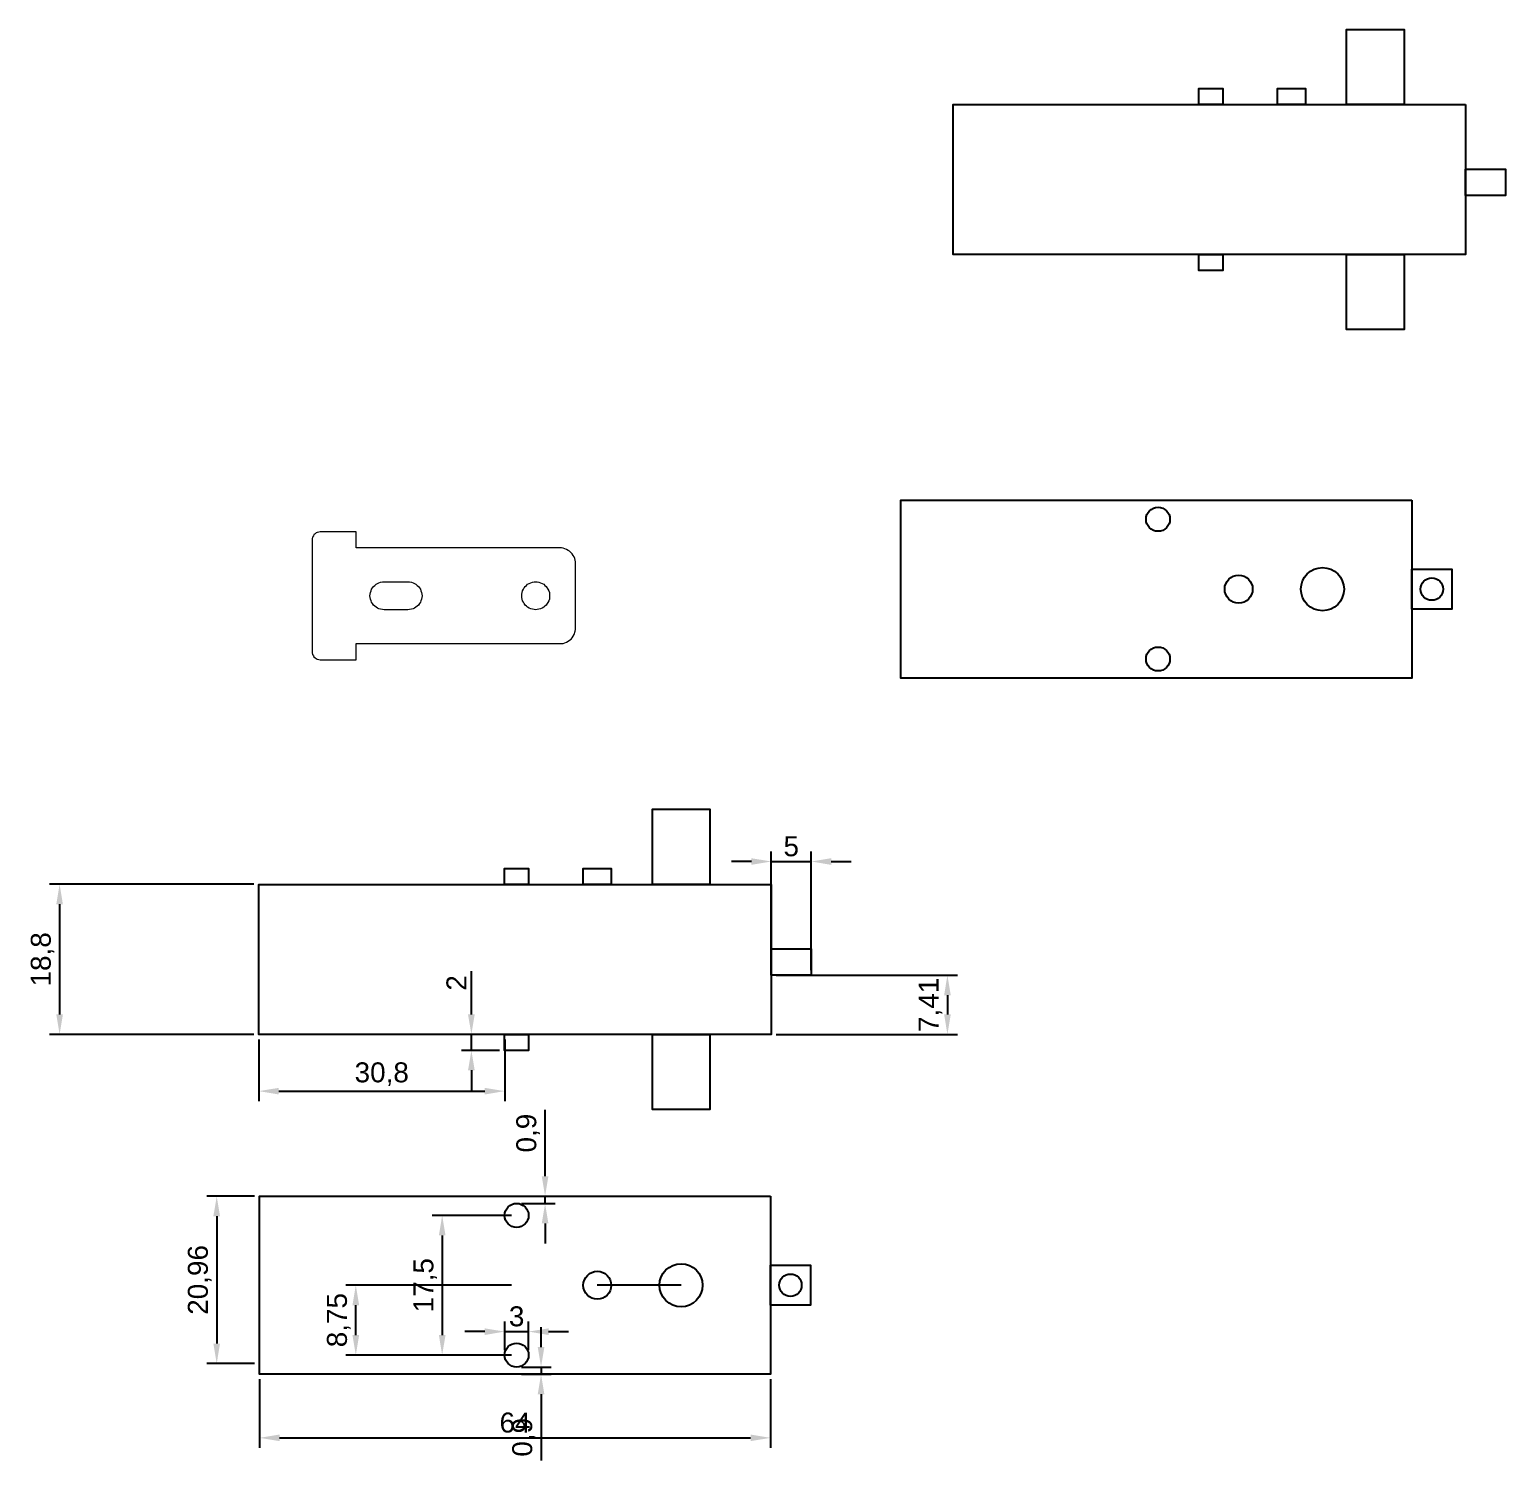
# Model space of a CAD drawing. Header units: millimetres. Extents: x -427 to 3453, y -1931 to 1921.
# Drawn here: x 3267.7 to 3452.6, y 1741.4 to 1920.7 of the extents above; entities that cross this region are included whole.
import ezdxf

# ---------------------------------------------------------------- set-up
doc = ezdxf.new("R2010")
doc.units = ezdxf.units.MM
doc.layers.add('Layer 1', color=7, linetype='Continuous')
doc.styles.get("Standard").update_dxf_attribs({"font": 'arial.ttf'})
doc.dimstyles.new('ISO-25', dxfattribs={"dimtxt": 2.5, "dimasz": 2.5, "dimexe": 1.25, "dimexo": 0.625, "dimtad": 1, "dimtxsty": 'Standard', "dimcen": 2.5, "dimadec": 0, "dimazin": 0, "dimtfac": 1, "dimtmove": 0, "dimatfit": 3, "dimfxl": 1, "dimarcsym": 0})

# ---------------------------------------------------------------- blocks, each defined once
blk = doc.blocks.new('*D28')
at = {"color": 0, "lineweight": -2, "transparency": 16777216}
for p, q in [((3295.86, 1774.49), (3289.87, 1774.49)), ((3291.12, 1771.99), (3291.12, 1756.03)), ((3295.86, 1753.53), (3289.87, 1753.53))]:
    blk.add_line(p, q, dxfattribs=at)
at = {"color": 0, "transparency": 16777216}
for points in [[(3290.7, 1771.99), (3291.53, 1771.99), (3291.12, 1774.49)], [(3290.7, 1756.03), (3291.53, 1756.03), (3291.12, 1753.53)]]:
    blk.add_solid(points, dxfattribs=at)
at = {"layer": 'Defpoints', "color": 0, "transparency": 16777216}
for p in [(3296.49, 1774.49), (3291.12, 1753.53), (3296.49, 1753.53)]:
    blk.add_point(p, dxfattribs=at)
at = {"color": 0, "transparency": 16777216, "insert": (3288.99, 1764.01), "char_height": 2.5, "attachment_point": 5, "rotation": 90}
blk.add_mtext('20,96', dxfattribs=at)
blk = doc.blocks.new('*D29')
at = {"color": 0, "lineweight": -2, "transparency": 16777216}
for p, q in [((3296.49, 1751.57), (3296.49, 1742.97)), ((3360.49, 1751.57), (3360.49, 1742.97)), ((3298.99, 1744.22), (3357.99, 1744.22))]:
    blk.add_line(p, q, dxfattribs=at)
at = {"color": 0, "transparency": 16777216}
for points in [[(3298.99, 1744.64), (3298.99, 1743.81), (3296.49, 1744.22)], [(3357.99, 1744.64), (3357.99, 1743.81), (3360.49, 1744.22)]]:
    blk.add_solid(points, dxfattribs=at)
at = {"layer": 'Defpoints', "color": 0, "transparency": 16777216}
for p in [(3296.49, 1752.19), (3360.49, 1752.19), (3360.49, 1744.22)]:
    blk.add_point(p, dxfattribs=at)
at = {"color": 0, "transparency": 16777216, "insert": (3328.49, 1746.12), "char_height": 2.5, "attachment_point": 5}
blk.add_mtext('64', dxfattribs=at)
blk = doc.blocks.new('*D30')
at = {"color": 0, "lineweight": -2, "transparency": 16777216}
for p, q in [((3327.19, 1755.22), (3327.19, 1758.78)), ((3330.19, 1755.22), (3330.19, 1758.78)), ((3324.69, 1757.53), (3322.19, 1757.53)), ((3327.19, 1757.53), (3330.19, 1757.53)), ((3332.69, 1757.53), (3335.19, 1757.53))]:
    blk.add_line(p, q, dxfattribs=at)
at = {"color": 0, "transparency": 16777216}
for points in [[(3324.69, 1757.94), (3324.69, 1757.11), (3327.19, 1757.53)], [(3332.69, 1757.94), (3332.69, 1757.11), (3330.19, 1757.53)]]:
    blk.add_solid(points, dxfattribs=at)
at = {"layer": 'Defpoints', "color": 0, "transparency": 16777216}
for p in [(3330.19, 1757.53), (3327.19, 1754.59), (3330.19, 1754.59)]:
    blk.add_point(p, dxfattribs=at)
at = {"color": 0, "transparency": 16777216, "insert": (3328.69, 1759.43), "char_height": 2.5, "attachment_point": 5}
blk.add_mtext('3', dxfattribs=at)
blk = doc.blocks.new('*D31')
at = {"color": 0, "lineweight": -2, "transparency": 16777216}
for p, q in [((3331.75, 1755.59), (3331.75, 1758.09)), ((3329.31, 1753.09), (3333, 1753.09)), ((3331.75, 1753.09), (3331.75, 1752.19)), ((3329.31, 1752.19), (3333, 1752.19)), ((3331.75, 1749.69), (3331.75, 1741.39))]:
    blk.add_line(p, q, dxfattribs=at)
at = {"color": 0, "transparency": 16777216}
for points in [[(3331.33, 1755.59), (3332.16, 1755.59), (3331.75, 1753.09)], [(3331.33, 1749.69), (3332.16, 1749.69), (3331.75, 1752.19)]]:
    blk.add_solid(points, dxfattribs=at)
at = {"layer": 'Defpoints', "color": 0, "transparency": 16777216}
for p in [(3328.69, 1753.09), (3328.69, 1752.19), (3331.75, 1752.19)]:
    blk.add_point(p, dxfattribs=at)
at = {"color": 0, "transparency": 16777216, "insert": (3329.62, 1744.29), "char_height": 2.5, "attachment_point": 5, "rotation": 90}
blk.add_mtext('0,9', dxfattribs=at)
blk = doc.blocks.new('*D32')
at = {"color": 0, "lineweight": -2, "transparency": 16777216}
for p, q in [((3332.25, 1776.99), (3332.25, 1785.3)), ((3329.31, 1774.49), (3333.5, 1774.49)), ((3329.31, 1773.59), (3333.5, 1773.59)), ((3332.25, 1773.59), (3332.25, 1774.49)), ((3332.25, 1771.09), (3332.25, 1768.59))]:
    blk.add_line(p, q, dxfattribs=at)
at = {"color": 0, "transparency": 16777216}
for points in [[(3331.84, 1776.99), (3332.67, 1776.99), (3332.25, 1774.49)], [(3331.84, 1771.09), (3332.67, 1771.09), (3332.25, 1773.59)]]:
    blk.add_solid(points, dxfattribs=at)
at = {"layer": 'Defpoints', "color": 0, "transparency": 16777216}
for p in [(3328.69, 1774.49), (3328.69, 1773.59), (3332.25, 1774.49)]:
    blk.add_point(p, dxfattribs=at)
at = {"color": 0, "transparency": 16777216, "insert": (3330.13, 1782.4), "char_height": 2.5, "attachment_point": 5, "rotation": 90}
blk.add_mtext('0,9', dxfattribs=at)
blk = doc.blocks.new('*D33')
at = {"color": 0, "lineweight": -2, "transparency": 16777216}
for p, q in [((3328.06, 1772.09), (3318.11, 1772.09)), ((3319.36, 1769.59), (3319.36, 1757.09)), ((3328.06, 1754.59), (3318.11, 1754.59))]:
    blk.add_line(p, q, dxfattribs=at)
at = {"color": 0, "transparency": 16777216}
for points in [[(3318.95, 1769.59), (3319.78, 1769.59), (3319.36, 1772.09)], [(3318.95, 1757.09), (3319.78, 1757.09), (3319.36, 1754.59)]]:
    blk.add_solid(points, dxfattribs=at)
at = {"layer": 'Defpoints', "color": 0, "transparency": 16777216}
for p in [(3328.69, 1772.09), (3319.36, 1754.59), (3328.69, 1754.59)]:
    blk.add_point(p, dxfattribs=at)
at = {"color": 0, "transparency": 16777216, "insert": (3317.24, 1763.34), "char_height": 2.5, "attachment_point": 5, "rotation": 90}
blk.add_mtext('17,5', dxfattribs=at)
blk = doc.blocks.new('*D34')
at = {"color": 0, "lineweight": -2, "transparency": 16777216}
for p, q in [((3328.06, 1763.34), (3307.29, 1763.34)), ((3308.54, 1757.09), (3308.54, 1760.84)), ((3328.06, 1754.59), (3307.29, 1754.59))]:
    blk.add_line(p, q, dxfattribs=at)
at = {"color": 0, "transparency": 16777216}
for points in [[(3308.12, 1760.84), (3308.96, 1760.84), (3308.54, 1763.34)], [(3308.12, 1757.09), (3308.96, 1757.09), (3308.54, 1754.59)]]:
    blk.add_solid(points, dxfattribs=at)
at = {"layer": 'Defpoints', "color": 0, "transparency": 16777216}
for p in [(3308.54, 1763.34), (3328.69, 1763.34), (3328.69, 1754.59)]:
    blk.add_point(p, dxfattribs=at)
at = {"color": 0, "transparency": 16777216, "insert": (3306.41, 1758.97), "char_height": 2.5, "attachment_point": 5, "rotation": 90}
blk.add_mtext('8,75', dxfattribs=at)
blk = doc.blocks.new('*D35')
at = {"color": 0, "lineweight": -2, "transparency": 16777216}
for p, q in [((3295.76, 1813.57), (3270.19, 1813.57)), ((3271.44, 1811.07), (3271.44, 1797.27)), ((3295.76, 1794.77), (3270.19, 1794.77))]:
    blk.add_line(p, q, dxfattribs=at)
at = {"color": 0, "transparency": 16777216}
for points in [[(3271.02, 1811.07), (3271.85, 1811.07), (3271.44, 1813.57)], [(3271.02, 1797.27), (3271.85, 1797.27), (3271.44, 1794.77)]]:
    blk.add_solid(points, dxfattribs=at)
at = {"layer": 'Defpoints', "color": 0, "transparency": 16777216}
for p in [(3296.39, 1813.57), (3271.44, 1794.77), (3296.39, 1794.77)]:
    blk.add_point(p, dxfattribs=at)
at = {"color": 0, "transparency": 16777216, "insert": (3269.31, 1804.17), "char_height": 2.5, "attachment_point": 5, "rotation": 90}
blk.add_mtext('18,8', dxfattribs=at)
blk = doc.blocks.new('*D36')
at = {"color": 0, "lineweight": -2, "transparency": 16777216}
for p, q in [((3360.59, 1802.8), (3360.59, 1817.68)), ((3365.59, 1802.8), (3365.59, 1817.68)), ((3358.09, 1816.43), (3355.59, 1816.43)), ((3360.59, 1816.43), (3365.59, 1816.43)), ((3368.09, 1816.43), (3370.59, 1816.43))]:
    blk.add_line(p, q, dxfattribs=at)
at = {"color": 0, "transparency": 16777216}
for points in [[(3358.09, 1816.84), (3358.09, 1816.01), (3360.59, 1816.43)], [(3368.09, 1816.84), (3368.09, 1816.01), (3365.59, 1816.43)]]:
    blk.add_solid(points, dxfattribs=at)
at = {"layer": 'Defpoints', "color": 0, "transparency": 16777216}
for p in [(3365.59, 1816.43), (3360.59, 1802.18), (3365.59, 1802.18)]:
    blk.add_point(p, dxfattribs=at)
at = {"color": 0, "transparency": 16777216, "insert": (3363.09, 1818.32), "char_height": 2.5, "attachment_point": 5}
blk.add_mtext('5', dxfattribs=at)
blk = doc.blocks.new('*D37')
at = {"color": 0, "lineweight": -2, "transparency": 16777216}
for p, q in [((3361.21, 1802.18), (3383.9, 1802.18)), ((3382.65, 1799.68), (3382.65, 1797.27)), ((3361.21, 1794.77), (3383.9, 1794.77))]:
    blk.add_line(p, q, dxfattribs=at)
at = {"color": 0, "transparency": 16777216}
for points in [[(3382.24, 1799.68), (3383.07, 1799.68), (3382.65, 1802.18)], [(3382.24, 1797.27), (3383.07, 1797.27), (3382.65, 1794.77)]]:
    blk.add_solid(points, dxfattribs=at)
at = {"layer": 'Defpoints', "color": 0, "transparency": 16777216}
for p in [(3360.59, 1802.18), (3360.59, 1794.77), (3382.65, 1794.77)]:
    blk.add_point(p, dxfattribs=at)
at = {"color": 0, "transparency": 16777216, "insert": (3380.53, 1798.47), "char_height": 2.5, "attachment_point": 5, "rotation": 90}
blk.add_mtext('7,41', dxfattribs=at)
blk = doc.blocks.new('*D38')
at = {"color": 0, "lineweight": -2, "transparency": 16777216}
for p, q in [((3323.02, 1797.27), (3323.02, 1802.67)), ((3326.56, 1794.77), (3321.77, 1794.77)), ((3323.02, 1792.77), (3323.02, 1794.77)), ((3326.56, 1792.77), (3321.77, 1792.77)), ((3323.02, 1790.27), (3323.02, 1787.77))]:
    blk.add_line(p, q, dxfattribs=at)
at = {"color": 0, "transparency": 16777216}
for points in [[(3322.6, 1797.27), (3323.44, 1797.27), (3323.02, 1794.77)], [(3322.6, 1790.27), (3323.44, 1790.27), (3323.02, 1792.77)]]:
    blk.add_solid(points, dxfattribs=at)
at = {"layer": 'Defpoints', "color": 0, "transparency": 16777216}
for p in [(3323.02, 1794.77), (3327.19, 1794.77), (3327.19, 1792.77)]:
    blk.add_point(p, dxfattribs=at)
at = {"color": 0, "transparency": 16777216, "insert": (3321.14, 1801.22), "char_height": 2.5, "attachment_point": 5, "rotation": 90}
blk.add_mtext('2', dxfattribs=at)
blk = doc.blocks.new('*D39')
at = {"color": 0, "lineweight": -2, "transparency": 16777216}
for p, q in [((3296.39, 1794.14), (3296.39, 1786.41)), ((3327.19, 1794.14), (3327.19, 1786.41)), ((3298.89, 1787.66), (3324.69, 1787.66))]:
    blk.add_line(p, q, dxfattribs=at)
at = {"color": 0, "transparency": 16777216}
for points in [[(3298.89, 1788.07), (3298.89, 1787.24), (3296.39, 1787.66)], [(3324.69, 1788.07), (3324.69, 1787.24), (3327.19, 1787.66)]]:
    blk.add_solid(points, dxfattribs=at)
at = {"layer": 'Defpoints', "color": 0, "transparency": 16777216}
for p in [(3296.39, 1794.77), (3327.19, 1794.77), (3327.19, 1787.66)]:
    blk.add_point(p, dxfattribs=at)
at = {"color": 0, "transparency": 16777216, "insert": (3311.79, 1789.78), "char_height": 2.5, "attachment_point": 5}
blk.add_mtext('30,8', dxfattribs=at)

msp = doc.modelspace()

# ---------------------------------------------------------------- linework, layer by layer
for p, q in [((3440.834, 1839.401), (3429.634, 1839.401)), ((3349.288, 1763.342), (3338.788, 1763.342)), ((3360.488, 1752.192), (3349.288, 1752.192))]:
    msp.add_line(p, q)
for points in [[(3436.259, 1911.264), (3432.659, 1911.264), (3432.659, 1920.664), (3439.859, 1920.664), (3439.859, 1911.264), (3432.659, 1911.264)], [(3415.659, 1911.264), (3414.159, 1911.264), (3414.159, 1913.264), (3417.159, 1913.264), (3417.159, 1911.264), (3414.159, 1911.264)], [(3424.009, 1911.264), (3424.009, 1913.264), (3427.509, 1913.264), (3427.509, 1911.264), (3424.009, 1911.264)], [(3447.559, 1911.264), (3447.559, 1892.464), (3383.359, 1892.464), (3383.359, 1911.264), (3447.559, 1911.264)], [(3452.559, 1901.864), (3452.559, 1899.878), (3447.559, 1899.878), (3447.559, 1903.169), (3452.559, 1903.169), (3452.559, 1901.864)], [(3415.659, 1890.464), (3414.159, 1890.464), (3414.159, 1892.464), (3417.159, 1892.464), (3417.159, 1890.464), (3414.159, 1890.464)], [(3436.259, 1883.064), (3432.659, 1883.064), (3432.659, 1892.464), (3439.859, 1892.464), (3439.859, 1883.064), (3432.659, 1883.064)], [(3445.834, 1850.551), (3445.834, 1848.051), (3440.834, 1848.051), (3440.834, 1853.051), (3445.834, 1853.051), (3445.834, 1850.551)], [(3349.288, 1813.566), (3345.688, 1813.566), (3345.688, 1822.966), (3352.888, 1822.966), (3352.888, 1813.566), (3345.688, 1813.566)], [(3328.688, 1813.566), (3327.188, 1813.566), (3327.188, 1815.566), (3330.188, 1815.566), (3330.188, 1813.566), (3327.188, 1813.566)], [(3337.038, 1813.566), (3337.038, 1815.566), (3340.538, 1815.566), (3340.538, 1813.566), (3337.038, 1813.566)], [(3360.588, 1813.566), (3360.588, 1794.766), (3296.388, 1794.766), (3296.388, 1813.566), (3360.588, 1813.566)], [(3365.588, 1804.166), (3365.588, 1802.179), (3360.588, 1802.179), (3360.588, 1805.47), (3365.588, 1805.47), (3365.588, 1804.166)], [(3328.688, 1792.766), (3327.188, 1792.766), (3327.188, 1794.766), (3330.188, 1794.766), (3330.188, 1792.766), (3327.188, 1792.766)], [(3349.288, 1785.366), (3345.688, 1785.366), (3345.688, 1794.766), (3352.888, 1794.766), (3352.888, 1785.366), (3345.688, 1785.366)], [(3365.488, 1763.342), (3365.488, 1760.842), (3360.488, 1760.842), (3360.488, 1765.842), (3365.488, 1765.842), (3365.488, 1763.342)]]:
    msp.add_lwpolyline(points)
for points in [[(3440.834, 1861.701), (3440.834, 1839.401), (3376.834, 1839.401), (3376.834, 1861.701)], [(3360.488, 1774.492), (3360.488, 1752.192), (3296.488, 1752.192), (3296.488, 1774.492)]]:
    msp.add_lwpolyline(points, close=True)
for centre, radius in [((3409.034, 1859.301), 1.5), ((3429.634, 1850.551), 2.7), ((3419.134, 1850.551), 1.75), ((3443.334, 1850.551), 1.4), ((3409.034, 1841.801), 1.5), ((3328.688, 1772.092), 1.5), ((3349.288, 1763.342), 2.7), ((3338.788, 1763.342), 1.75), ((3362.988, 1763.342), 1.4), ((3328.688, 1754.592), 1.5)]:
    msp.add_circle(centre, radius)
at = {"layer": 'Layer 1', "color": 240, "lineweight": 0, "true_color": 0xed1f24}
for points in [[(3336.03, 1854.166), (3335.96, 1854.378), (3335.889, 1854.59), (3335.783, 1854.766), (3335.642, 1854.978), (3335.501, 1855.119), (3335.325, 1855.295), (3335.148, 1855.401), (3334.937, 1855.507), (3334.725, 1855.613), (3334.513, 1855.683), (3334.302, 1855.719), (3308.584, 1855.719), (3308.584, 1857.729), (3304.069, 1857.729), (3303.892, 1857.694), (3303.716, 1857.659), (3303.575, 1857.588), (3303.434, 1857.482), (3303.293, 1857.377), (3303.222, 1857.236), (3303.116, 1857.059), (3303.081, 1856.883), (3303.081, 1842.56), (3303.116, 1842.384), (3303.222, 1842.207), (3303.293, 1842.066), (3303.434, 1841.96), (3303.575, 1841.854), (3303.716, 1841.784), (3303.892, 1841.749), (3304.069, 1841.713), (3308.584, 1841.713), (3308.584, 1843.724), (3334.302, 1843.724), (3334.513, 1843.759), (3334.725, 1843.83), (3334.937, 1843.901), (3335.148, 1844.042), (3335.325, 1844.147), (3335.501, 1844.289), (3335.642, 1844.465), (3335.783, 1844.641), (3335.889, 1844.853), (3336.03, 1845.276), (3336.066, 1845.488), (3336.066, 1853.955), (3336.03, 1854.166)], [(3316.804, 1849.51), (3316.769, 1849.298), (3316.698, 1849.086), (3316.628, 1848.91), (3316.522, 1848.734), (3316.381, 1848.557), (3316.239, 1848.416), (3316.063, 1848.275), (3315.887, 1848.169), (3315.71, 1848.099), (3315.499, 1848.028), (3315.287, 1847.993), (3315.075, 1847.957), (3312.077, 1847.957), (3311.865, 1847.993), (3311.653, 1848.028), (3311.442, 1848.099), (3311.265, 1848.169), (3311.089, 1848.275), (3310.913, 1848.416), (3310.771, 1848.557), (3310.63, 1848.734), (3310.524, 1848.91), (3310.454, 1849.086), (3310.383, 1849.298), (3310.348, 1849.51), (3310.313, 1849.721), (3310.348, 1849.933), (3310.383, 1850.145), (3310.454, 1850.321), (3310.524, 1850.533), (3310.63, 1850.709), (3310.771, 1850.886), (3310.913, 1851.027), (3311.089, 1851.168), (3311.265, 1851.274), (3311.442, 1851.344), (3311.653, 1851.415), (3311.865, 1851.45), (3312.077, 1851.485), (3315.075, 1851.485), (3315.287, 1851.45), (3315.499, 1851.415), (3315.71, 1851.344), (3315.887, 1851.274), (3316.063, 1851.168), (3316.239, 1851.027), (3316.381, 1850.886), (3316.522, 1850.709), (3316.628, 1850.533), (3316.698, 1850.321), (3316.769, 1850.145), (3316.804, 1849.933), (3316.839, 1849.721), (3316.804, 1849.51)], [(3332.82, 1849.933), (3332.82, 1849.51), (3332.785, 1849.298), (3332.714, 1849.086), (3332.397, 1848.557), (3332.22, 1848.416), (3332.079, 1848.275), (3331.903, 1848.169), (3331.691, 1848.099), (3331.479, 1848.028), (3331.268, 1847.993), (3331.056, 1847.957), (3330.88, 1847.993), (3330.668, 1848.028), (3330.456, 1848.099), (3330.245, 1848.169), (3330.068, 1848.275), (3329.927, 1848.416), (3329.751, 1848.557), (3329.645, 1848.734), (3329.539, 1848.91), (3329.433, 1849.086), (3329.363, 1849.298), (3329.328, 1849.51), (3329.328, 1849.933), (3329.363, 1850.145), (3329.433, 1850.321), (3329.539, 1850.533), (3329.645, 1850.709), (3329.751, 1850.886), (3329.927, 1851.027), (3330.068, 1851.168), (3330.245, 1851.274), (3330.456, 1851.344), (3330.668, 1851.415), (3330.88, 1851.45), (3331.056, 1851.485), (3331.268, 1851.45), (3331.479, 1851.415), (3331.691, 1851.344), (3331.903, 1851.274), (3332.079, 1851.168), (3332.22, 1851.027), (3332.397, 1850.886), (3332.608, 1850.533), (3332.714, 1850.321), (3332.785, 1850.145), (3332.82, 1849.933)]]:
    msp.add_lwpolyline(points, dxfattribs=at)

# ---------------------------------------------------------------- dimensions: what is measured, and where the dimension line sits
for base, p1, p2, picture, middle in [((3365.588, 1816.427), (3360.588, 1802.179), (3365.588, 1802.179), '*D36', (3363.088, 1818.324)), ((3327.188, 1787.657), (3296.388, 1794.766), (3327.188, 1794.766), '*D39', (3311.788, 1789.785)), ((3330.188, 1757.525), (3327.188, 1754.592), (3330.188, 1754.592), '*D30', (3328.688, 1759.427)), ((3360.488, 1744.223), (3296.488, 1752.192), (3360.488, 1752.192), '*D29', (3328.488, 1746.124))]:
    dim = msp.add_linear_dim(base=base, p1=p1, p2=p2, dimstyle='ISO-25')
    dim.commit()
    dim.dimension.update_dxf_attribs({"geometry": picture, "text_midpoint": middle})
for base, p1, p2, picture, middle in [((3271.437, 1794.766), (3296.388, 1813.566), (3296.388, 1794.766), '*D35', (3269.309, 1804.166)), ((3323.019, 1794.766), (3327.188, 1792.766), (3327.188, 1794.766), '*D38', (3321.139, 1801.219)), ((3382.654, 1794.766), (3360.588, 1802.179), (3360.588, 1794.766), '*D37', (3380.526, 1798.472)), ((3332.253, 1774.492), (3328.688, 1773.592), (3328.688, 1774.492), '*D32', (3330.126, 1782.395)), ((3291.118, 1753.534), (3296.488, 1774.492), (3296.488, 1753.534), '*D28', (3288.99, 1764.013)), ((3319.365, 1754.592), (3328.688, 1772.092), (3328.688, 1754.592), '*D33', (3317.237, 1763.342)), ((3308.541, 1763.342), (3328.688, 1754.592), (3328.688, 1763.342), '*D34', (3306.414, 1758.967)), ((3331.745, 1752.192), (3328.688, 1753.092), (3328.688, 1752.192), '*D31', (3329.618, 1744.289))]:
    dim = msp.add_linear_dim(base=base, p1=p1, p2=p2, angle=90, dimstyle='ISO-25')
    dim.commit()
    dim.dimension.update_dxf_attribs({"geometry": picture, "text_midpoint": middle})

doc.saveas('drawing.dxf')
